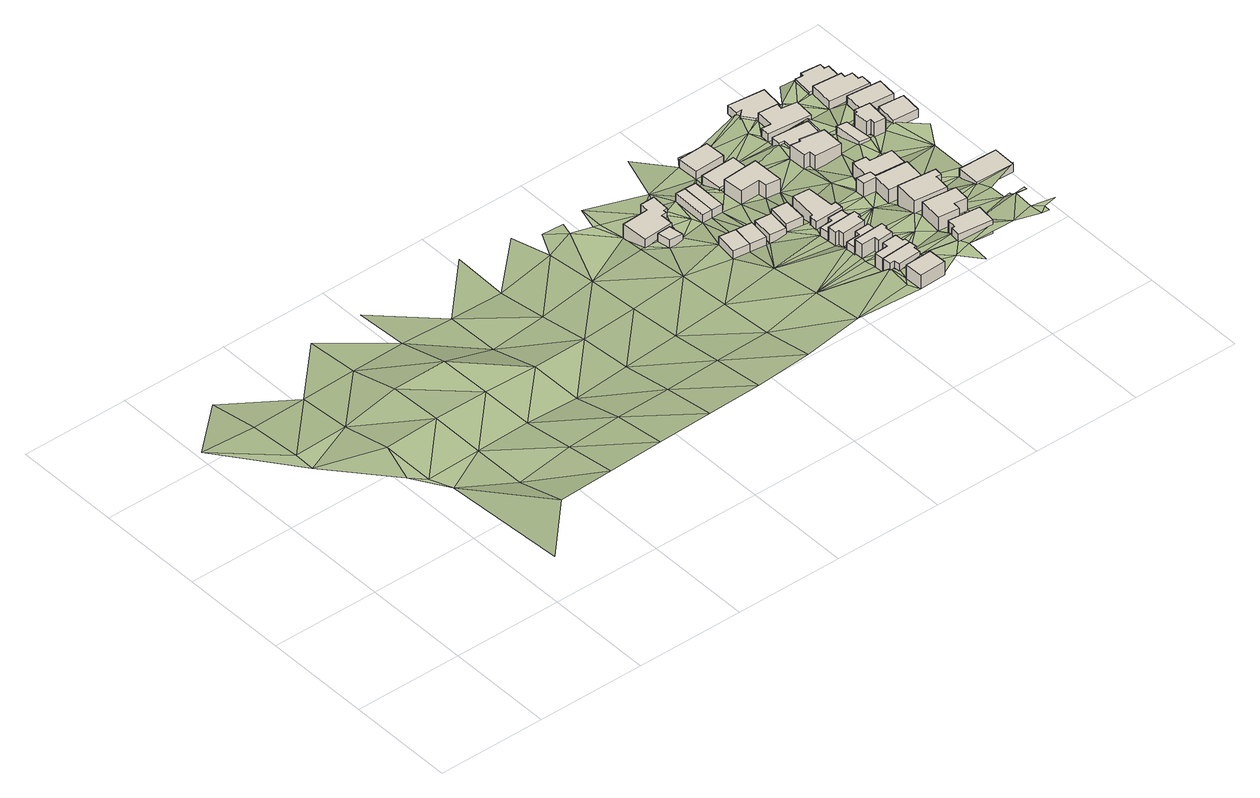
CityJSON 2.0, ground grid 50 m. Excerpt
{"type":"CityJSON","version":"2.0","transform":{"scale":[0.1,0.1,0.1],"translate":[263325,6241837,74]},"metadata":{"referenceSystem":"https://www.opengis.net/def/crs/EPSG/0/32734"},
"CityObjects":{
"building1":{"type":"Building","attributes":{"building":"garage","building:levels":1,"building_height":4.1,"plus_code":"4FRW3C7R+FMJ","ground_height":90.37,"roof_height":94.47},"geometry":[{"type":"Solid","lod":"1","boundaries":[[[[0,1,2,3]],[[1,4,5,2]],[[4,6,7,5]],[[6,0,3,7]],[[3,2,5,7]],[[6,4,1,0]]]]}]},
"building2":{"type":"Building","attributes":{"address":"1 Upper Cambridge Street Walmer Estate Cape Town","building":"house","building:levels":2,"building_height":6.9,"plus_code":"4FRW3C7R+GMC","ground_height":87.1,"roof_height":94},"geometry":[{"type":"Solid","lod":"1","boundaries":[[[[8,9,10,11]],[[9,12,13,10]],[[12,14,15,13]],[[14,16,17,15]],[[16,18,19,17]],[[18,20,21,19]],[[20,22,23,21]],[[22,24,25,23]],[[24,26,27,25]],[[26,8,11,27]],[[11,10,13,15,17,19,21,23,25,27]],[[26,24,22,20,18,16,14,12,9,8]]]]}]},
"building3":{"type":"Building","attributes":{"address":"Upper Cambridge Street Walmer Estate Cape Town","building":"house","building:levels":1,"building_height":4.1,"plus_code":"4FRW3C7R+9PR","ground_height":96.18,"roof_height":100.28},"geometry":[{"type":"Solid","lod":"1","boundaries":[[[[28,29,30,31]],[[29,32,33,30]],[[32,34,35,33]],[[34,28,31,35]],[[31,30,33,35]],[[34,32,29,28]]]]}]},
"building4":{"type":"Building","attributes":{"address":"4A Upper Cambridge Street Walmer Estate Cape Town","building":"house","building:levels":1,"building_height":4.1,"plus_code":"4FRW3C7R+9PX","ground_height":96.18,"roof_height":100.28},"geometry":[{"type":"Solid","lod":"1","boundaries":[[[[28,34,35,31]],[[34,36,37,35]],[[36,38,39,37]],[[38,28,31,39]],[[31,35,37,39]],[[38,36,34,28]]]]}]},
"building5":{"type":"Building","attributes":{"address":"Marsden Road Walmer Estate Cape Town","building":"house","building:levels":2,"building_height":6.9,"plus_code":"4FRW3C7R+4RH","ground_height":110.21,"roof_height":117.11},"geometry":[{"type":"Solid","lod":"1","boundaries":[[[[40,41,42,43]],[[41,44,45,42]],[[44,46,47,45]],[[46,40,43,47]],[[43,42,45,47]],[[46,44,41,40]]]]}]},
"building6":{"type":"Building","attributes":{"address":"Walmer Estate Cape Town","building":"house","building:levels":1,"building_height":4.1,"plus_code":"4FRW3C7R+GP4","ground_height":92.54,"roof_height":96.64},"geometry":[{"type":"Solid","lod":"1","boundaries":[[[[48,49,50,51]],[[49,52,53,50]],[[52,54,55,53]],[[54,48,51,55]],[[51,50,53,55]],[[54,52,49,48]]]]}]},
"building7":{"type":"Building","attributes":{"address":"6 Upper Cambridge Street Walmer Estate Cape Town","building":"house","building:levels":1,"building_height":4.1,"plus_code":"4FRW3C7R+9QP","ground_height":96.18,"roof_height":100.28},"geometry":[{"type":"Solid","lod":"1","boundaries":[[[[56,57,58,59]],[[57,60,61,58]],[[60,62,63,61]],[[62,56,59,63]],[[59,58,61,63]],[[62,60,57,56]]]]}]},
"building8":{"type":"Building","attributes":{"address":"Marsden Road Walmer Estate Cape Town","building":"house","building:levels":2,"building_height":6.9,"plus_code":"4FRW3C7R+5RH","ground_height":105.98,"roof_height":112.88},"geometry":[{"type":"Solid","lod":"1","boundaries":[[[[64,65,66,67]],[[65,68,69,66]],[[68,70,71,69]],[[70,72,73,71]],[[72,74,75,73]],[[74,76,77,75]],[[76,78,79,77]],[[78,64,67,79]],[[67,66,69,71,73,75,77,79]],[[78,76,74,72,70,68,65,64]]]]}]},
"building9":{"type":"Building","attributes":{"address":"Marsden Road Walmer Estate Cape Town","building":"house","building:levels":2,"building_height":6.9,"plus_code":"4FRW3C7R+6R5","ground_height":105.98,"roof_height":112.88},"geometry":[{"type":"Solid","lod":"1","boundaries":[[[[65,64,67,66]],[[64,80,81,67]],[[80,82,83,81]],[[82,84,85,83]],[[84,86,87,85]],[[86,88,89,87]],[[88,90,91,89]],[[90,65,66,91]],[[66,67,81,83,85,87,89,91]],[[90,88,86,84,82,80,64,65]]]]}]},
"building10":{"type":"Building","attributes":{"address":"Walmer Estate Cape Town","building":"house","building:levels":1,"building_height":4.1,"plus_code":"4FRW3C7R+GQ2","ground_height":92.54,"roof_height":96.64},"geometry":[{"type":"Solid","lod":"1","boundaries":[[[[49,48,51,50]],[[48,92,93,51]],[[92,94,95,93]],[[94,49,50,95]],[[50,51,93,95]],[[94,92,48,49]]]]}]},
"building11":{"type":"Building","attributes":{"address":"Marsden Road Walmer Estate Cape Town","building":"house","building:levels":2,"building_height":6.9,"plus_code":"4FRW3C7R+6RQ","ground_height":105.98,"roof_height":112.88},"geometry":[{"type":"Solid","lod":"1","boundaries":[[[[96,97,98,99]],[[97,100,101,98]],[[100,102,103,101]],[[102,104,105,103]],[[104,106,107,105]],[[106,108,109,107]],[[108,110,111,109]],[[110,96,99,111]],[[99,98,101,103,105,107,109,111]],[[110,108,106,104,102,100,97,96]]]]}]},
"building12":{"type":"Building","attributes":{"address":"Marsden Road Walmer Estate Cape Town","building":"house","building:levels":2,"building_height":6.9,"plus_code":"4FRW3C7R+7R5","ground_height":101.98,"roof_height":108.88},"geometry":[{"type":"Solid","lod":"1","boundaries":[[[[112,113,114,115]],[[113,116,117,114]],[[116,118,119,117]],[[118,120,121,119]],[[120,122,123,121]],[[122,124,125,123]],[[124,126,127,125]],[[126,112,115,127]],[[115,114,117,119,121,123,125,127]],[[126,124,122,120,118,116,113,112]]]]}]},
"building13":{"type":"Building","attributes":{"address":"8 Upper Cambridge Street Walmer Estate Cape Town","building":"house","building:levels":1,"building_height":4.1,"plus_code":"4FRW3C7R+9RM","ground_height":98.26,"roof_height":102.36},"geometry":[{"type":"Solid","lod":"1","boundaries":[[[[128,129,130,131]],[[129,132,133,130]],[[132,134,135,133]],[[134,128,131,135]],[[131,130,133,135]],[[134,132,129,128]]]]}]},
"building14":{"type":"Building","attributes":{"address":"Marsden Road Walmer Estate Cape Town","building":"house","building:levels":2,"building_height":6.9,"plus_code":"4FRW3C7R+7RX","ground_height":101.98,"roof_height":108.88},"geometry":[{"type":"Solid","lod":"1","boundaries":[[[[136,137,138,139]],[[137,140,141,138]],[[140,142,143,141]],[[142,144,145,143]],[[144,146,147,145]],[[146,148,149,147]],[[148,150,151,149]],[[150,136,139,151]],[[139,138,141,143,145,147,149,151]],[[150,148,146,144,142,140,137,136]]]]}]},
"building15":{"type":"Building","attributes":{"address":"Marsden Road Walmer Estate Cape Town","building":"house","building:levels":1,"building_height":4.1,"plus_code":"4FRW3C7R+8R9","ground_height":101.98,"roof_height":106.08},"geometry":[{"type":"Solid","lod":"1","boundaries":[[[[136,152,153,154]],[[152,155,156,153]],[[155,157,158,156]],[[157,159,160,158]],[[159,161,162,160]],[[161,163,164,162]],[[163,137,165,164]],[[137,136,154,165]],[[154,153,156,158,160,162,164,165]],[[137,163,161,159,157,155,152,136]]]]}]},
"building16":{"type":"Building","attributes":{"address":"24 Marsden Road Walmer Estate Cape Town","building":"house","building:levels":2,"building_height":6.9,"plus_code":"4FRW3C7R+9VC","ground_height":98.26,"roof_height":105.16},"geometry":[{"type":"Solid","lod":"1","boundaries":[[[[166,167,168,169]],[[167,170,171,168]],[[170,172,173,171]],[[172,174,175,173]],[[174,176,177,175]],[[176,178,179,177]],[[178,180,181,179]],[[180,166,169,181]],[[169,168,171,173,175,177,179,181]],[[180,178,176,174,172,170,167,166]]]]}]},
"building17":{"type":"Building","attributes":{"address":"22 Marsden Road Walmer Estate Cape Town","building":"house","building:levels":2,"building_height":6.9,"plus_code":"4FRW3C7R+FRP","ground_height":94.5,"roof_height":101.4},"geometry":[{"type":"Solid","lod":"1","boundaries":[[[[182,183,184,185]],[[183,186,187,184]],[[186,188,189,187]],[[188,190,191,189]],[[190,192,193,191]],[[192,182,185,193]],[[185,184,187,189,191,193]],[[192,190,188,186,183,182]]]]}]},
"building18":{"type":"Building","attributes":{"address":"16 Marsden Road Walmer Estate Cape Town","building":"house","building:levels":1,"building_height":4.1,"plus_code":"4FRW3C7R+GRP","ground_height":90.77,"roof_height":94.87},"geometry":[{"type":"Solid","lod":"1","boundaries":[[[[194,195,196,197]],[[195,198,199,196]],[[198,200,201,199]],[[200,194,197,201]],[[197,196,199,201]],[[200,198,195,194]]]]}]},
"building19":{"type":"Building","attributes":{"address":"12 Marsden Road Walmer Estate Cape Town","building":"house","building:levels":1,"building_height":4.1,"plus_code":"4FRW3C7R+HRG","ground_height":90.77,"roof_height":94.87},"geometry":[{"type":"Solid","lod":"1","boundaries":[[[[202,203,204,205]],[[203,206,207,204]],[[206,208,209,207]],[[208,202,205,209]],[[205,204,207,209]],[[208,206,203,202]]]]}]},
"building20":{"type":"Building","attributes":{"address":"23 Marsden Road Walmer Estate Cape Town","building":"house","building:levels":2,"building_height":6.9,"plus_code":"4FRW3C7R+5X8","ground_height":107.47,"roof_height":114.37},"geometry":[{"type":"Solid","lod":"1","boundaries":[[[[210,211,212,213]],[[211,214,215,212]],[[214,216,217,215]],[[216,218,219,217]],[[218,220,221,219]],[[220,210,213,221]],[[213,212,215,217,219,221]],[[220,218,216,214,211,210]]]]}]},
"building21":{"type":"Building","attributes":{"address":"21 Marsden Road Walmer Estate Cape Town","building":"house","building:levels":2,"building_height":6.9,"plus_code":"4FRW3C7R+6XH","ground_height":107.47,"roof_height":114.37},"geometry":[{"type":"Solid","lod":"1","boundaries":[[[[222,223,224,225]],[[223,226,227,224]],[[226,228,229,227]],[[228,230,231,229]],[[230,232,233,231]],[[232,222,225,233]],[[225,224,227,229,231,233]],[[232,230,228,226,223,222]]]]}]},
"building22":{"type":"Building","attributes":{"address":"17 Marsden Road Walmer Estate Cape Town","building":"house","building:levels":2,"building_height":6.9,"plus_code":"4FRW3C7R+8X9","ground_height":103.45,"roof_height":110.35},"geometry":[{"type":"Solid","lod":"1","boundaries":[[[[234,235,236,237]],[[235,238,239,236]],[[238,240,241,239]],[[240,242,243,241]],[[242,244,245,243]],[[244,246,247,245]],[[246,248,249,247]],[[248,234,237,249]],[[237,236,239,241,243,245,247,249]],[[248,246,244,242,240,238,235,234]]]]}]},
"building23":{"type":"Building","attributes":{"address":"19 Marsden Road Walmer Estate Cape Town","building":"house","building:levels":3,"building_height":9.7,"plus_code":"4FRW3C7R+7X9","ground_height":103.45,"roof_height":113.15},"geometry":[{"type":"Solid","lod":"1","boundaries":[[[[250,251,252,253]],[[251,254,255,252]],[[254,256,257,255]],[[256,258,259,257]],[[258,260,261,259]],[[260,250,253,261]],[[253,252,255,257,259,261]],[[260,258,256,254,251,250]]]]}]},
"building24":{"type":"Building","attributes":{"address":"12 Upper Cambridge Street Walmer Estate Cape Town","building":"house","building:levels":2,"building_height":6.9,"plus_code":"4FRW3C7V+926","ground_height":99.81,"roof_height":106.71},"geometry":[{"type":"Solid","lod":"1","boundaries":[[[[262,263,264,265]],[[263,266,267,264]],[[266,268,269,267]],[[268,270,271,269]],[[270,272,273,271]],[[272,274,275,273]],[[274,276,277,275]],[[276,262,265,277]],[[265,264,267,269,271,273,275,277]],[[276,274,272,270,268,266,263,262]]]]}]},
"building25":{"type":"Building","attributes":{"address":"13 Marsden Road Walmer Estate Cape Town","building":"house","building:levels":2,"building_height":6.9,"plus_code":"4FRW3C7R+FXF","ground_height":96.24,"roof_height":103.14},"geometry":[{"type":"Solid","lod":"1","boundaries":[[[[278,279,280,281]],[[279,282,283,280]],[[282,284,285,283]],[[284,286,287,285]],[[286,288,289,287]],[[288,290,291,289]],[[290,292,293,291]],[[292,278,281,293]],[[281,280,283,285,287,289,291,293]],[[292,290,288,286,284,282,279,278]]]]}]},
"building26":{"type":"Building","attributes":{"address":"11 Marsden Road Walmer Estate Cape Town","building":"house","building:levels":1,"building_height":4.1,"plus_code":"4FRW3C7R+GX4","ground_height":92.61,"roof_height":96.71},"geometry":[{"type":"Solid","lod":"1","boundaries":[[[[294,295,296,297]],[[295,298,299,296]],[[298,300,301,299]],[[300,302,303,301]],[[302,304,305,303]],[[304,294,297,305]],[[297,296,299,301,303,305]],[[304,302,300,298,295,294]]]]}]},
"building27":{"type":"Building","attributes":{"address":"9 Marsden Road Walmer Estate Cape Town","building":"house","building:levels":1,"building_height":4.1,"plus_code":"4FRW3C7V+H26","ground_height":92.61,"roof_height":96.71},"geometry":[{"type":"Solid","lod":"1","boundaries":[[[[306,307,308,309]],[[307,310,311,308]],[[310,312,313,311]],[[312,314,315,313]],[[314,316,317,315]],[[316,318,319,317]],[[318,320,321,319]],[[320,306,309,321]],[[309,308,311,313,315,317,319,321]],[[320,318,316,314,312,310,307,306]]]]}]},
"building28":{"type":"Building","attributes":{"address":"Walmer Estate Cape Town","building":"yes","building:levels":1,"building_height":4.1,"plus_code":"4FRW3C7V+F24","ground_height":97.9,"roof_height":102},"geometry":[{"type":"Solid","lod":"1","boundaries":[[[[322,323,324,325]],[[323,326,327,324]],[[326,328,329,327]],[[328,322,325,329]],[[325,324,327,329]],[[328,326,323,322]]]]}]},
"building29":{"type":"Building","attributes":{"address":"7 Marsden Road Walmer Estate Cape Town","building":"house","building:levels":1,"building_height":4.1,"plus_code":"4FRW3C7R+JX9","ground_height":88.78,"roof_height":92.88},"geometry":[{"type":"Solid","lod":"1","boundaries":[[[[330,331,332,333]],[[331,334,335,332]],[[334,336,337,335]],[[336,338,339,337]],[[338,340,341,339]],[[340,342,343,341]],[[342,330,333,343]],[[333,332,335,337,339,341,343]],[[342,340,338,336,334,331,330]]]]}]},
"building30":{"type":"Building","attributes":{"address":"18 Grand Vue Road Walmer Estate Cape Town","building":"house","building:levels":1,"building_height":4.1,"plus_code":"4FRW3C7V+743","ground_height":104.88,"roof_height":108.98},"geometry":[{"type":"Solid","lod":"1","boundaries":[[[[344,345,346,347]],[[345,348,349,346]],[[348,350,351,349]],[[350,344,347,351]],[[347,346,349,351]],[[350,348,345,344]]]]}]},
"building31":{"type":"Building","attributes":{"address":"Upper Cambridge Street Cape Town","building":"house","building:levels":3,"building_height":9.7,"plus_code":"4FRW3C7V+F33","ground_height":97.9,"roof_height":107.6},"geometry":[{"type":"Solid","lod":"1","boundaries":[[[[352,353,354,355]],[[353,356,357,354]],[[356,358,359,357]],[[358,360,361,359]],[[360,362,363,361]],[[362,364,365,363]],[[364,366,367,365]],[[366,352,355,367]],[[355,354,357,359,361,363,365,367]],[[366,364,362,360,358,356,353,352]]]]}]},
"building32":{"type":"Building","attributes":{"address":"12 Grand Vue Road Walmer Estate Cape Town","building":"house","building:levels":1,"building_height":4.1,"plus_code":"4FRW3C7V+C4W","ground_height":99.53,"roof_height":103.63},"geometry":[{"type":"Solid","lod":"1","boundaries":[[[[368,369,370,371]],[[369,372,373,370]],[[372,374,375,373]],[[374,368,371,375]],[[371,370,373,375]],[[374,372,369,368]]]]}]},
"building33":{"type":"Building","attributes":{"address":"10 Grand Vue Road Walmer Estate Cape Town","building":"house","building:levels":1,"building_height":4.1,"plus_code":"4FRW3C7V+G43","ground_height":97.9,"roof_height":102},"geometry":[{"type":"Solid","lod":"1","boundaries":[[[[376,377,378,379]],[[377,380,381,378]],[[380,382,383,381]],[[382,376,379,383]],[[379,378,381,383]],[[382,380,377,376]]]]}]},
"building34":{"type":"Building","attributes":{"address":"8 Grand Vue Road Walmer Estate Cape Town","building":"house","building:levels":1,"building_height":4.1,"plus_code":"4FRW3C7V+H42","ground_height":94.28,"roof_height":98.38},"geometry":[{"type":"Solid","lod":"1","boundaries":[[[[384,385,386,387]],[[385,388,389,386]],[[388,390,391,389]],[[390,392,393,391]],[[392,394,395,393]],[[394,396,397,395]],[[396,398,399,397]],[[398,384,387,399]],[[387,386,389,391,393,395,397,399]],[[398,396,394,392,390,388,385,384]]]]}]},
"building35":{"type":"Building","attributes":{"address":"6 Grand Vue Road Walmer Estate Cape Town","building":"house","building:levels":1,"building_height":4.1,"plus_code":"4FRW3C7V+H4R","ground_height":90.66,"roof_height":94.76},"geometry":[{"type":"Solid","lod":"1","boundaries":[[[[400,401,402,403]],[[401,404,405,402]],[[404,406,407,405]],[[406,408,409,407]],[[408,410,411,409]],[[410,412,413,411]],[[412,414,415,413]],[[414,400,403,415]],[[403,402,405,407,409,411,413,415]],[[414,412,410,408,406,404,401,400]]]]}]},
"terrain1":{"type":"TINRelief","geometry":[{"type":"CompositeSurface","lod":"1","boundaries":[[[416,417,418]],[[418,417,419]],[[418,419,420]],[[421,422,423]],[[416,424,425]],[[417,416,426]],[[424,423,427]],[[424,427,425]],[[416,425,426]],[[419,417,428]],[[428,420,419]],[[429,427,423]],[[417,426,428]],[[423,422,430]],[[425,427,431]],[[430,429,423]],[[431,426,425]],[[429,431,427]],[[432,430,422]],[[433,429,430]],[[434,428,426]],[[435,426,431]],[[430,432,433]],[[426,435,434]],[[436,431,429]],[[429,433,437]],[[428,434,438]],[[431,436,435]],[[437,436,429]],[[433,432,439]],[[435,440,434]],[[441,437,433]],[[440,435,436]],[[439,441,433]],[[438,434,442]],[[440,442,434]],[[436,437,443]],[[441,444,437]],[[443,440,436]],[[443,437,444]],[[445,441,439]],[[446,442,440]],[[447,444,441]],[[440,443,446]],[[441,445,447]],[[442,448,449]],[[442,446,448]],[[443,444,450]],[[444,447,451]],[[443,450,446]],[[450,444,451]],[[445,452,447]],[[448,446,453]],[[451,447,454]],[[453,446,450]],[[454,447,452]],[[455,448,453]],[[456,450,451]],[[451,454,457]],[[455,458,448]],[[456,451,457]],[[452,459,454]],[[460,453,450]],[[450,456,460]],[[461,457,454]],[[462,455,453]],[[454,459,461]],[[462,453,460]],[[456,457,463]],[[461,464,457]],[[455,462,465]],[[463,460,456]],[[457,464,463]],[[466,461,459]],[[462,460,467]],[[468,464,461]],[[469,460,463]],[[467,470,462]],[[466,468,461]],[[460,14,467]],[[14,460,469]],[[463,464,32]],[[467,471,470]],[[468,472,464]],[[469,463,1]],[[472,32,464]],[[14,473,467]],[[474,14,469]],[[474,469,1]],[[1,463,29]],[[463,32,29]],[[1,0,474]],[[473,14,475]],[[476,468,466]],[[477,473,475]],[[474,0,478]],[[475,14,479]],[[29,480,1]],[[466,44,481]],[[472,34,32]],[[479,477,475]],[[482,478,0]],[[476,466,481]],[[472,468,483]],[[484,479,14]],[[478,482,480]],[[472,36,34]],[[468,476,65]],[[54,480,29]],[[468,65,90]],[[478,480,485]],[[90,486,468]],[[487,488,478]],[[486,100,468]],[[36,472,60]],[[100,97,468]],[[28,54,29]],[[483,468,97]],[[489,477,479]],[[487,478,485]],[[44,41,481]],[[54,485,480]],[[490,491,487]],[[476,481,41]],[[487,485,490]],[[472,163,60]],[[472,483,140]],[[476,41,492]],[[472,140,137]],[[48,54,28]],[[476,492,493]],[[60,38,36]],[[472,137,163]],[[489,479,494]],[[490,485,52]],[[48,28,38]],[[485,54,52]],[[52,494,490]],[[492,41,495]],[[38,60,57]],[[90,86,486]],[[100,486,104]],[[494,52,489]],[[88,86,90]],[[129,60,163]],[[48,38,92]],[[38,57,92]],[[486,86,104]],[[104,102,100]],[[140,483,144]],[[49,489,52]],[[492,495,496]],[[144,142,140]],[[122,144,483]],[[483,497,122]],[[163,498,129]],[[183,92,57]],[[499,104,86]],[[57,128,183]],[[500,129,498]],[[495,501,502]],[[500,132,129]],[[498,163,159]],[[503,496,504]],[[86,505,499]],[[208,489,49]],[[122,506,144]],[[502,496,495]],[[159,163,161]],[[92,182,94]],[[182,92,183]],[[500,507,132]],[[505,508,509]],[[49,94,208]],[[499,510,511]],[[132,507,167]],[[512,506,122]],[[182,513,94]],[[183,128,188]],[[496,514,504]],[[159,515,498]],[[134,132,167]],[[489,208,206]],[[134,188,128]],[[512,516,517]],[[518,489,206]],[[519,509,520]],[[94,513,195]],[[519,505,509]],[[505,519,499]],[[504,521,520]],[[514,496,502]],[[510,499,519]],[[195,208,94]],[[510,519,522]],[[523,524,506]],[[515,159,525]],[[188,186,183]],[[526,527,525]],[[190,134,167]],[[504,514,521]],[[502,528,529]],[[515,525,527]],[[182,192,513]],[[506,512,530]],[[519,520,226]],[[531,517,522]],[[531,512,517]],[[188,134,190]],[[529,514,502]],[[530,523,506]],[[521,226,520]],[[532,523,530]],[[190,167,166]],[[527,532,530]],[[533,166,534]],[[522,519,531]],[[208,195,202]],[[527,530,515]],[[531,530,512]],[[535,513,192]],[[242,533,515]],[[216,521,536]],[[216,226,521]],[[223,519,226]],[[203,537,206]],[[166,533,538]],[[530,242,515]],[[195,194,202]],[[539,514,529]],[[223,531,519]],[[166,538,190]],[[533,242,240]],[[226,216,540]],[[538,533,240]],[[541,537,203]],[[531,251,530]],[[190,278,192]],[[251,246,530]],[[530,244,242]],[[244,530,246]],[[279,190,538]],[[542,539,529]],[[192,543,535]],[[216,544,540]],[[531,223,545]],[[266,538,240]],[[278,190,279]],[[266,240,546]],[[238,546,240]],[[535,547,194]],[[202,194,548]],[[192,278,543]],[[549,550,540]],[[548,203,202]],[[551,246,251]],[[262,538,266]],[[544,549,540]],[[284,279,538]],[[539,542,544]],[[547,535,543]],[[223,552,545]],[[284,538,262]],[[266,263,262]],[[203,553,541]],[[279,284,282]],[[194,547,294]],[[235,554,238]],[[546,238,555]],[[320,194,294]],[[292,543,278]],[[320,548,194]],[[549,556,552]],[[251,557,551]],[[292,558,543]],[[543,558,547]],[[559,544,542]],[[544,560,549]],[[284,262,561]],[[203,548,562]],[[558,292,290]],[[545,563,564]],[[549,560,556]],[[565,547,558]],[[566,567,542]],[[555,238,554]],[[561,262,568]],[[552,569,545]],[[569,552,556]],[[203,562,553]],[[559,542,567]],[[320,318,548]],[[544,559,560]],[[570,551,557]],[[570,554,551]],[[545,569,563]],[[558,290,571]],[[568,572,573]],[[574,556,560]],[[575,567,566]],[[554,570,555]],[[314,548,318]],[[556,574,569]],[[566,576,575]],[[563,345,557]],[[561,568,577]],[[578,320,294]],[[345,570,557]],[[314,318,316]],[[571,579,558]],[[548,580,562]],[[573,581,568]],[[580,548,314]],[[563,569,345]],[[581,577,568]],[[567,575,582]],[[583,560,559]],[[583,584,560]],[[561,323,571]],[[561,577,323]],[[585,583,559]],[[345,586,570]],[[570,587,555]],[[323,579,571]],[[578,588,320]],[[589,577,581]],[[314,590,580]],[[573,555,587]],[[583,585,591]],[[592,569,574]],[[579,323,593]],[[573,587,581]],[[587,570,586]],[[589,581,594]],[[579,593,578]],[[590,595,580]],[[593,323,322]],[[594,596,589]],[[589,596,322]],[[581,597,594]],[[588,578,593]],[[596,594,598]],[[360,322,596]],[[599,595,590]],[[345,600,586]],[[356,322,360]],[[581,587,597]],[[360,358,356]],[[595,599,601]],[[593,322,376]],[[593,384,588]],[[376,322,356]],[[602,595,601]],[[384,601,588]],[[597,587,603]],[[376,356,353]],[[601,384,602]],[[382,593,376]],[[384,593,382]],[[603,353,597]],[[602,604,595]],[[353,603,369]],[[602,384,398]],[[605,603,587]],[[353,369,376]],[[606,602,398]],[[607,595,604]],[[604,602,606]],[[369,608,376]],[[609,384,382]],[[606,398,610]],[[611,606,610]]]}]}
},
"vertices":[
[2068,1259,164],[2079,1199,164],[2079,1199,205],[2068,1259,205],[2140,1194,164],[2140,1194,205],[2130,1261,164],[2130,1261,205],
[2201,1440,131],[2134,1439,131],[2134,1439,200],[2201,1440,200],[2133,1398,131],[2133,1398,200],[2006,1392,131],[2006,1392,200],[2012,1268,131],[2012,1268,200],[2153,1277,131],[2153,1277,200],[2153,1335,131],[2153,1335,200],[2179,1337,131],[2179,1337,200],[2178,1355,131],[2178,1355,200],[2197,1355,131],[2197,1355,200],
[2270,1031,222],[2192,1041,222],[2192,1041,263],[2270,1031,263],[2180,938,222],[2180,938,263],[2256,930,222],[2256,930,263],
[2332,921,222],[2332,921,263],[2345,1023,222],[2345,1023,263],
[2632,296,362],[2508,292,362],[2508,292,431],[2632,296,431],[2510,208,362],[2510,208,431],[2635,212,362],[2635,212,431],
[2304,1214,185],[2305,1378,185],[2305,1378,226],[2304,1214,226],[2260,1379,185],[2260,1379,226],[2257,1213,185],[2257,1213,226],
[2437,1017,222],[2361,1024,222],[2361,1024,263],[2437,1017,263],[2348,920,222],[2348,920,263],[2425,911,222],[2425,911,263],
[2640,426,320],[2496,417,320],[2496,417,389],[2640,426,389],[2499,377,320],[2499,377,389],[2520,378,320],[2520,378,389],[2522,351,320],[2522,351,389],[2633,358,320],[2633,358,389],[2631,391,320],[2631,391,389],[2642,392,320],[2642,392,389],
[2637,453,320],[2637,453,389],[2627,453,320],[2627,453,389],[2625,493,320],[2625,493,389],[2556,490,320],[2556,490,389],[2557,463,320],[2557,463,389],[2493,460,320],[2493,460,389],
[2356,1213,185],[2356,1213,226],[2358,1377,185],[2358,1377,226],
[2629,581,320],[2487,574,320],[2487,574,389],[2629,581,389],[2489,532,320],[2489,532,389],[2553,535,320],[2553,535,389],[2554,511,320],[2554,511,389],[2625,515,320],[2625,515,389],[2623,551,320],[2623,551,389],[2630,552,320],[2630,552,389],
[2487,574,280],[2629,581,280],[2629,581,349],[2487,574,349],[2627,609,280],[2627,609,349],[2619,608,280],[2619,608,349],[2618,649,280],[2618,649,349],[2548,646,280],[2548,646,349],[2549,622,280],[2549,622,349],[2483,619,280],[2483,619,349],
[2437,1017,243],[2425,911,243],[2425,911,284],[2437,1017,284],[2502,903,243],[2502,903,284],[2511,1010,243],[2511,1010,284],
[2625,741,280],[2487,733,280],[2487,733,349],[2625,741,349],[2489,691,280],[2489,691,349],[2504,691,280],[2504,691,349],[2506,668,280],[2506,668,349],[2618,675,280],[2618,675,349],[2616,709,280],[2616,709,349],[2627,709,280],[2627,709,349],
[2623,767,280],[2623,767,321],[2625,741,321],[2615,766,280],[2615,766,321],[2614,804,280],[2614,804,321],[2544,802,280],[2544,802,321],[2544,780,280],[2544,780,321],[2483,778,280],[2483,778,321],[2487,733,321],
[2606,990,243],[2528,997,243],[2528,997,312],[2606,990,312],[2513,862,243],[2513,862,312],[2504,861,243],[2504,861,312],[2499,821,243],[2499,821,312],[2633,825,243],[2633,825,312],[2633,864,243],[2633,864,312],[2611,863,243],[2611,863,312],
[2420,1279,205],[2426,1185,205],[2426,1185,274],[2420,1279,274],[2518,1187,205],[2518,1187,274],[2521,1151,205],[2521,1151,274],[2588,1143,205],[2588,1143,274],[2585,1288,205],[2585,1288,274],
[2582,1417,168],[2419,1411,168],[2419,1411,209],[2582,1417,209],[2423,1309,168],[2423,1309,209],[2586,1316,168],[2586,1316,209],
[2561,1450,168],[2558,1547,168],[2558,1547,209],[2561,1450,209],[2415,1542,168],[2415,1542,209],[2419,1445,168],[2419,1445,209],
[2800,326,335],[2959,308,335],[2959,308,404],[2800,326,404],[2969,400,335],[2969,400,404],[2826,416,335],[2826,416,404],[2821,372,335],[2821,372,404],[2805,373,335],[2805,373,404],
[2975,549,335],[2819,566,335],[2819,566,404],[2975,549,404],[2806,455,335],[2806,455,404],[2904,444,335],[2904,444,404],[2908,479,335],[2908,479,404],[2967,472,335],[2967,472,404],
[2962,826,294],[2814,839,294],[2814,839,363],[2962,826,363],[2814,870,294],[2814,870,363],[2748,877,294],[2748,877,363],[2749,833,294],[2749,833,363],[2807,830,294],[2807,830,363],[2798,741,294],[2798,741,363],[2951,727,294],[2951,727,363],
[2996,695,294],[2820,713,294],[2820,713,391],[2996,695,391],[2808,601,294],[2808,601,391],[2961,584,294],[2961,584,391],[2969,658,294],[2969,658,391],[2992,656,294],[2992,656,391],
[2825,988,258],[2816,899,258],[2816,899,327],[2825,988,327],[2795,900,258],[2795,900,327],[2793,879,258],[2793,879,327],[2980,862,258],[2980,862,327],[2988,948,258],[2988,948,327],[2883,957,258],[2883,957,327],[2885,982,258],[2885,982,327],
[2734,1257,222],[2737,1176,222],[2737,1176,291],[2734,1257,291],[2765,1177,222],[2765,1177,291],[2766,1144,222],[2766,1144,291],[2892,1138,222],[2892,1138,291],[2895,1243,222],[2895,1243,291],[2785,1261,222],[2785,1261,291],[2783,1250,222],[2783,1250,291],
[2761,1396,186],[2756,1352,186],[2756,1352,227],[2761,1396,227],[2782,1350,186],[2782,1350,227],[2779,1277,186],[2779,1277,227],[2916,1264,186],[2916,1264,227],[2929,1382,186],[2929,1382,227],
[2963,1401,186],[2971,1497,186],[2971,1497,227],[2963,1401,227],[2899,1507,186],[2899,1507,227],[2905,1535,186],[2905,1535,227],[2813,1543,186],[2813,1543,227],[2807,1460,186],[2807,1460,227],[2764,1464,186],[2764,1464,227],[2762,1422,186],[2762,1422,227],
[3001,1233,239],[2954,1240,239],[2954,1240,280],[3001,1233,280],[2959,1110,239],[2959,1110,280],[3010,1104,239],[3010,1104,280],
[2814,1556,148],[2937,1545,148],[2937,1545,189],[2814,1556,189],[2950,1669,148],[2950,1669,189],[2782,1688,148],[2782,1688,189],[2776,1631,148],[2776,1631,189],[2805,1632,148],[2805,1632,189],[2779,1608,148],[2779,1608,189],
[3279,671,309],[3099,675,309],[3099,675,350],[3279,671,350],[3096,568,309],[3096,568,350],[3276,564,309],[3276,564,350],
[3087,1104,239],[3097,1212,239],[3097,1212,336],[3087,1104,336],[3025,1219,239],[3025,1219,336],[3026,1202,239],[3026,1202,336],[3014,1202,239],[3014,1202,336],[3016,1133,239],[3016,1133,336],[3036,1133,239],[3036,1133,336],[3035,1109,239],[3035,1109,336],
[3258,1199,255],[3142,1210,255],[3142,1210,296],[3258,1199,296],[3132,1110,255],[3132,1110,296],[3248,1099,255],[3248,1099,296],
[3092,1262,239],[3248,1247,239],[3248,1247,280],[3092,1262,280],[3257,1337,239],[3257,1337,280],[3101,1352,239],[3101,1352,280],
[3055,1403,203],[3246,1386,203],[3246,1386,244],[3055,1403,244],[3250,1436,203],[3250,1436,244],[3230,1438,203],[3230,1438,244],[3234,1477,203],[3234,1477,244],[3197,1480,203],[3197,1480,244],[3199,1503,203],[3199,1503,244],[3065,1515,203],[3065,1515,244],
[3209,1512,167],[3217,1600,167],[3217,1600,208],[3209,1512,208],[3197,1601,167],[3197,1601,208],[3199,1628,167],[3199,1628,208],[3108,1636,167],[3108,1636,208],[3107,1620,167],[3107,1620,208],[3067,1623,167],[3067,1623,208],[3058,1526,167],[3058,1526,208],
[241,1158,73],[244,1260,73],[9,1547,30],[244,1510,53],[244,1760,4],[493,5,235],[742,260,221],[535,661,137],[435,822,137],[493,1010,138],[493,1260,81],[493,760,137],[493,1510,59],[742,760,146],[742,510,148],[742,1010,149],[991,260,234],[991,510,193],[742,1510,67],[742,1260,137],[991,1010,148],[991,760,153],[742,1760,46],[1240,260,244],[991,1260,141],[1240,510,209],[991,1510,71],[1240,1010,141],[1240,760,143],[1489,260,254],[1240,1260,67],[1489,510,213],[1240,1510,60],[991,1760,54],[1489,1010,145],[1489,760,165],[1738,260,259],[1489,1260,97],[1738,510,225],[1489,1510,55],[1738,1010,164],[1738,760,187],[1489,1760,65],[1987,260,282],[1738,1260,142],[1987,510,232],[1738,1510,111],[1987,1010,192],[1987,760,211],[1717,1720,74],[2237,260,329],[1864,1544,131],[2237,510,296],[1987,1260,164],[1795,1628,111],[1881,1603,131],[2237,760,258],[1959,1517,131],[2012,1268,164],[1987,1510,131],[2499,377,362],[1989,1622,131],[2153,1277,185],[2134,1439,148],[2140,1194,185],[2486,260,362],[2130,1261,185],[2483,619,320],[2133,1398,148],[2237,1260,185],[2486,510,320],[2179,1337,185],[2153,1335,185],[2237,1510,148],[2197,1355,185],[2178,1355,185],[2522,351,362],[2520,378,362],[2201,1440,148],[2632,296,376],[2633,358,376],[2549,622,320],[2499,821,280],[2625,515,335],[2504,861,280],[2635,212,376],[2735,260,376],[2631,391,335],[2642,392,335],[2625,493,335],[2618,675,294],[2513,862,280],[2627,453,335],[2637,453,335],[2630,552,335],[2623,551,335],[2618,649,294],[2423,1309,205],[2800,326,376],[2633,825,294],[2619,608,335],[2627,609,335],[2333,1751,108],[2735,510,335],[2640,426,335],[2805,373,376],[2629,581,335],[2627,709,294],[2616,709,294],[2614,804,294],[2615,766,294],[2623,767,294],[2810,171,376],[2820,284,376],[2735,760,294],[2808,601,335],[2625,741,294],[2633,864,294],[2611,863,294],[2586,1316,205],[2821,372,376],[2449,1588,168],[2735,1010,258],[2959,308,390],[2904,444,347],[2546,1579,168],[3027,265,390],[2735,1260,222],[2969,400,347],[2961,584,347],[2793,879,294],[2756,1352,222],[2735,1510,186],[2967,472,347],[2908,479,347],[2951,727,309],[2975,549,347],[2776,1631,186],[2962,826,309],[2980,862,309],[2984,510,347],[2996,695,309],[2779,1277,222],[3133,379,400],[3118,429,356],[2892,1138,239],[2779,1608,186],[2992,656,309],[2969,658,309],[2782,1350,222],[3132,220,400],[3127,281,400],[2885,982,273],[3096,568,347],[2984,760,309],[2895,1243,239],[2883,957,273],[2988,948,273],[3116,505,356],[3169,245,400],[3166,217,400],[2959,1110,273],[2929,1382,239],[2916,1264,239],[2814,1556,186],[2984,1010,273],[3233,260,400],[3149,416,356],[3149,433,356],[3215,410,356],[3139,702,319],[3163,900,288],[2963,1401,203],[3010,1104,273],[2905,1535,203],[3215,423,356],[3276,564,356],[2984,1260,239],[3035,1109,273],[2937,1545,203],[3016,1133,273],[3087,1104,273],[3036,1133,273],[2899,1507,203],[3279,671,319],[2971,1497,203],[2984,1510,203],[3132,1110,288],[3067,1623,203],[3233,1010,288],[3058,1526,203],[3025,1663,167],[3248,1247,255],[3246,1386,220],[3199,1503,220],[3209,1512,220]
]}
